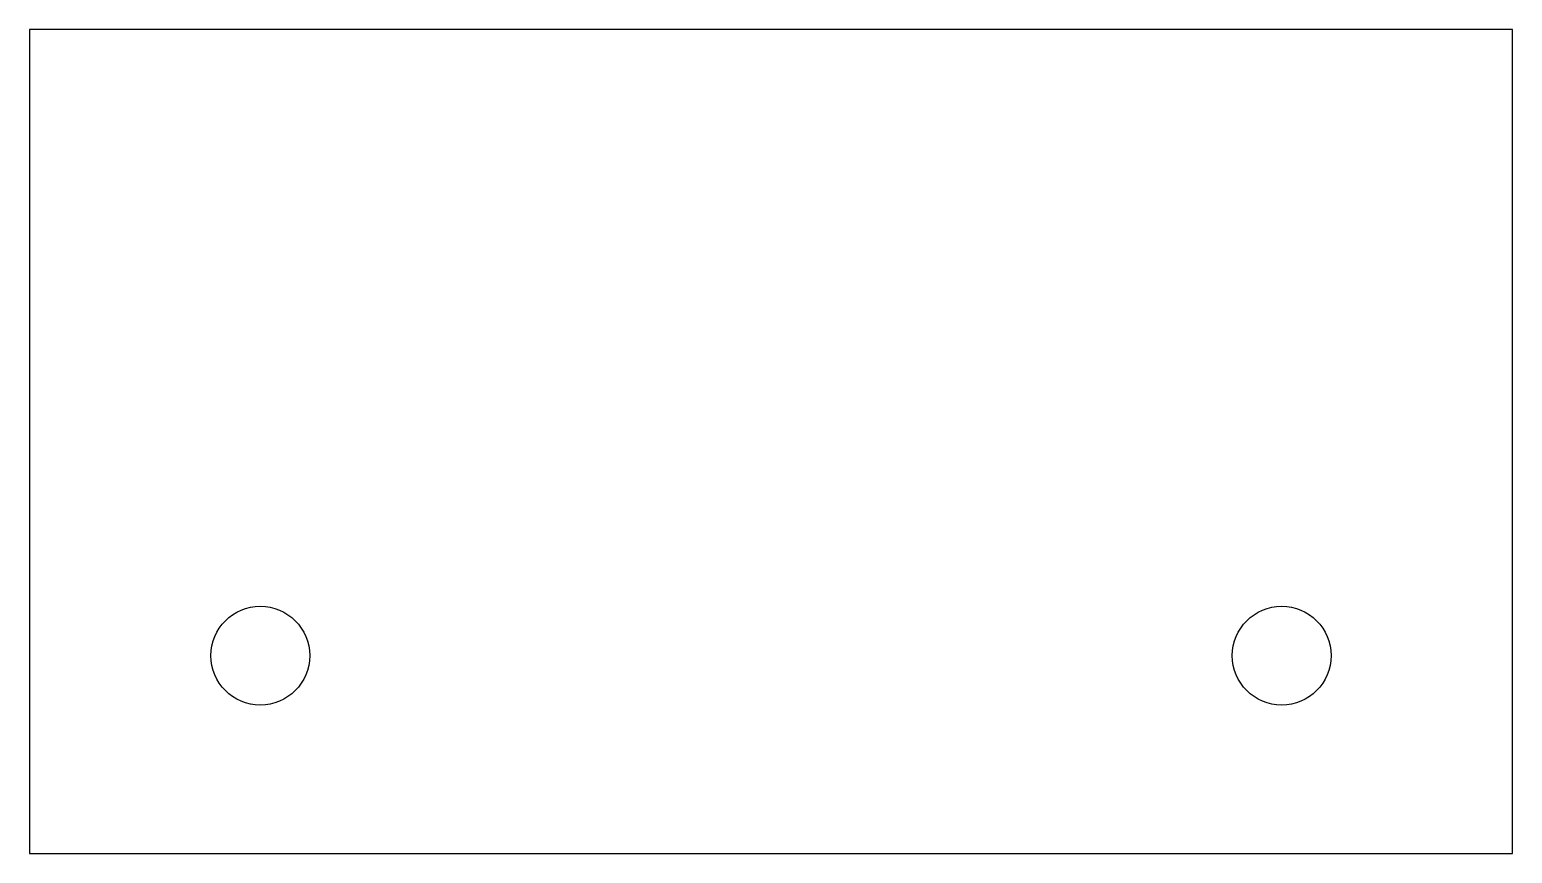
# Model space of a CAD drawing. Header units: millimetres. Extents: x -22.5 to 22.5, y -12.5 to 12.5.
import ezdxf

# ---------------------------------------------------------------- set-up
doc = ezdxf.new("R2010")
doc.units = ezdxf.units.MM

msp = doc.modelspace()

# ---------------------------------------------------------------- linework, layer by layer
at = {"color": 7, "linetype": 'Continuous', "lineweight": 25}
for p, q in [((-22.5, 12.5), (-22.5, -12.5)), ((22.5, 12.5), (-22.5, 12.5)), ((22.5, -12.5), (22.5, 12.5)), ((-22.5, -12.5), (22.5, -12.5))]:
    msp.add_line(p, q, dxfattribs=at)
for centre in [(-15.5, -6.5), (15.5, -6.5)]:
    msp.add_circle(centre, 1.5, dxfattribs=at)

doc.saveas('drawing.dxf')
